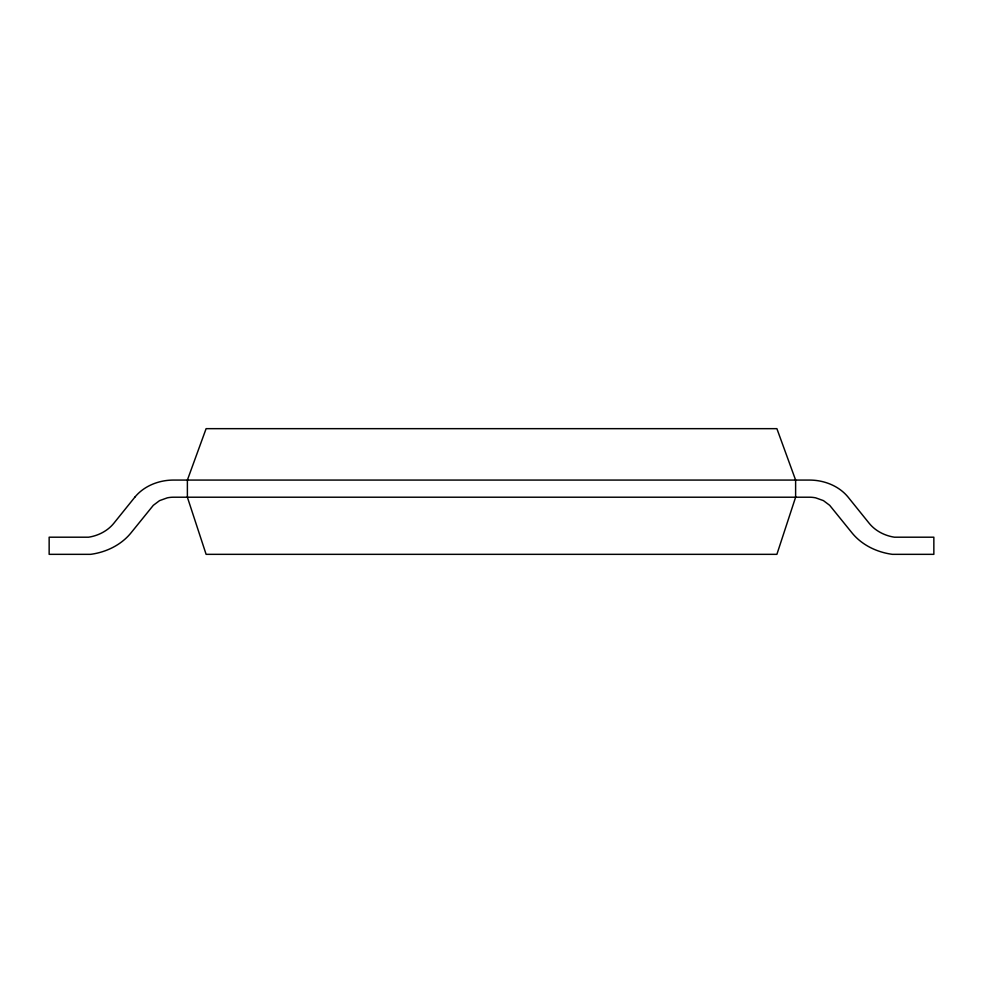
<?xml version="1.0" encoding="UTF-8"?>
<svg xmlns="http://www.w3.org/2000/svg" width="983" height="983" viewBox="0 0 983 983"><rect width="100%" height="100%" fill="white"/><g stroke="black" fill="none" stroke-linecap="round" stroke-linejoin="round"><path stroke-width="1.47" d="M795.616 497.214L776.889 554.338L206.111 554.338L187.384 497.214L187.384 480.073L206.111 428.662L776.889 428.662L795.616 480.073L795.616 497.214M135.052 496.931L113.942 523.14C107.737 530.894 98.337 535.686 88.605 537.197L49.15 537.197L49.15 554.338L90.62 554.338C106.029 552.286 121.106 545.086 131.009 532.872L153.323 505.311L159.553 500.63L167.282 497.853A30.965 30.965 0 0 1 173.561 497.214L809.439 497.214A30.965 30.965 0 0 1 815.718 497.853L823.447 500.63L829.677 505.311L851.991 532.872C861.894 545.086 876.971 552.286 892.38 554.338L933.85 554.338L933.85 537.197L894.395 537.197C884.663 535.686 875.263 530.894 869.058 523.14L847.948 496.931C838.732 485.799 824.098 480.171 809.869 480.073L173.131 480.073C158.902 480.171 144.268 485.799 135.052 496.931"/></g></svg>
